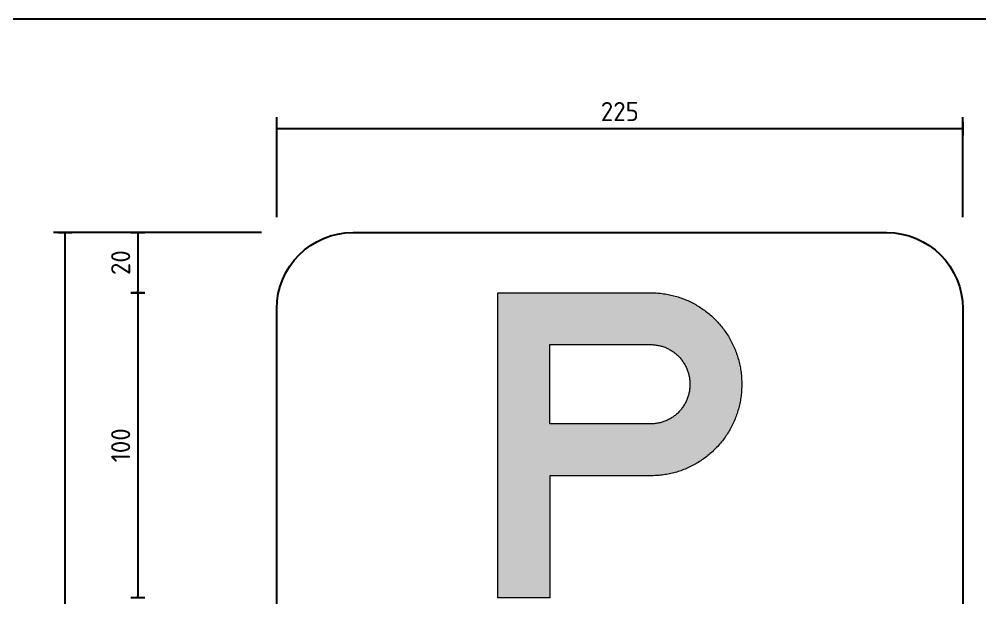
# Model space of a CAD drawing. Header units: millimetres. Extents: x 0 to 420, y 0 to 297.
# Drawn here: x 197.9 to 323.9, y 216.6 to 292.5 of the extents above; entities that cross this region are included whole.
import ezdxf
from ezdxf.enums import TextEntityAlignment as Align

# ---------------------------------------------------------------- set-up
doc = ezdxf.new("R2010")
doc.units = ezdxf.units.MM
doc.header["$MEASUREMENT"] = 0
doc.layers.add('GREEN', color=7, linetype='Continuous', true_color=0x00693c)
for name, color, linetype in [('L35', 3, 'Continuous'), ('T25', 1, 'Continuous'), ('TBLK18', 4, 'Continuous'), ('TBLK25', 1, 'Continuous'), ('TBLK35', 3, 'Continuous'), ('TBLK50', 7, 'Continuous')]:
    doc.layers.add(name, color=color, linetype=linetype)
doc.styles.add('iso', font='iso3098b.shx')
doc.dimstyles.new('signsdim', dxfattribs={"dimtxt": 2.5, "dimasz": 0.2, "dimexe": 1.5, "dimexo": 2, "dimgap": 1, "dimtad": 1, "dimlfac": 2.5, "dimrnd": 1, "dimtxsty": 'iso', "dimblk": 'sgndim', "dimcen": 2.5, "dimse2": 1, "dimadec": 0, "dimazin": 0, "dimtfac": 1, "dimtix": 1, "dimtmove": 0, "dimatfit": 3, "dimfxl": 1, "dimarcsym": 0})

# ---------------------------------------------------------------- blocks, each defined once
blk = doc.blocks.new('A3BBLK')
at = {"layer": 'TBLK50'}
blk.add_line((415.5, 292.5), (13, 292.5), dxfattribs=at)
blk = doc.blocks.new('title block')
blk.add_blockref('A3BBLK', (0, 0))
at = {"layer": 'TBLK18', "style": 'iso'}
blk.add_attdef('MR_DIRECTORATE', text='', height=1.5, dxfattribs=at).set_placement((381.5, 67.12), align=Align.CENTER)
for tag, p in [('STREET_NAME', (355.51, 61.1)), ('SUBURB_POSTCODE', (388.49, 61.1)), ('TELEPHONE_NO.', (368.31, 58.84)), ('FAX_NO.', (393.56, 58.84))]:
    blk.add_attdef(tag, p, '', height=1.5, dxfattribs=at)
at = {"layer": 'TBLK25', "style": 'iso'}
for tag, height, p in [('MR_BRANCH', 2, (381.5, 64.2)), ('ROAD_SECTION', 1.75, (384.5, 29.16)), ('SLK', 1.75, (384.5, 26.11)), ('CHAINAGE', 1.75, (384.5, 19.21))]:
    blk.add_attdef(tag, text='', height=height, dxfattribs=at).set_placement(p, align=Align.CENTER)
for tag, p, height in [('FILE_NUMBER', (371.77, 53.24), 2.5), ('DESIGNED_/_DRAWN', (371.77, 48.49), 2), ('VERIFIED', (371.77, 43.49), 2), ('APPROVED', (371.77, 38.49), 2), ('LOCAL_AUTHORITY', (370.48, 16.73), 1.25)]:
    blk.add_attdef(tag, p, '', height=height, dxfattribs=at)
at = {"layer": 'TBLK35', "style": 'iso', "width": 0.9}
for tag, p in [('ROAD_PROJECT&NUMBER', (384.5, 32.23)), ('DRAWING_DESCRIPTION', (384.5, 22.29))]:
    blk.add_attdef(tag, text='', height=2.5, dxfattribs=at).set_placement(p, align=Align.CENTER)
at = {"layer": 'TBLK50', "style": 'iso'}
blk.add_attdef('DRG_NUMBER', (356.8, 6.02), '', height=5, dxfattribs=at)
blk = doc.blocks.new('sgndim')
for p, q in [((0, 0), (-1, 0)), ((0, 4.5), (0, -4.5))]:
    blk.add_line(p, q)
blk = doc.blocks.new('*D24')
at = {"layer": 'DEFPOINTS', "color": 0}
for p in [(321.68, 278.15), (231.68, 264.53), (321.68, 264.53)]:
    blk.add_point(p, dxfattribs=at)
at = {"layer": 'T25', "color": 0, "lineweight": -2}
for p, q in [((231.68, 266.53), (231.68, 279.65)), ((321.68, 266.53), (321.68, 279.65)), ((231.88, 278.15), (321.48, 278.15))]:
    blk.add_line(p, q, dxfattribs=at)
at = {"layer": 'T25', "color": 0, "lineweight": -2, "xscale": 0.2, "yscale": 0.2, "zscale": 0.2, "rotation": 180}
blk.add_blockref('sgndim', (231.68, 278.15), dxfattribs=at)
at = {"layer": 'T25', "color": 0, "lineweight": -2, "xscale": 0.2, "yscale": 0.2, "zscale": 0.2}
blk.add_blockref('sgndim', (321.68, 278.15), dxfattribs=at)
at = {"layer": 'T25', "color": 0, "insert": (276.68, 280.4), "char_height": 2.5, "attachment_point": 5, "style": 'iso'}
blk.add_mtext('225', dxfattribs=at)
blk = doc.blocks.new('*D32')
at = {"layer": 'DEFPOINTS', "color": 0}
for p in [(231.68, 256.63), (213.45, 216.63), (231.68, 216.63)]:
    blk.add_point(p, dxfattribs=at)
at = {"layer": 'T25', "color": 0, "lineweight": -2}
blk.add_line((213.45, 256.43), (213.45, 216.83), dxfattribs=at)
at = {"layer": 'T25', "color": 0, "lineweight": -2, "xscale": 0.2, "yscale": 0.2, "zscale": 0.2}
for p, rotation in [((213.45, 256.63), 90), ((213.45, 216.63), 270)]:
    blk.add_blockref('sgndim', p, dxfattribs=dict(at, rotation=rotation))
at = {"layer": 'T25', "color": 0, "insert": (211.2, 236.63), "char_height": 2.5, "attachment_point": 5, "rotation": 90, "style": 'iso'}
blk.add_mtext('100', dxfattribs=at)
blk = doc.blocks.new('*D33')
at = {"layer": 'DEFPOINTS', "color": 0}
for p in [(231.68, 264.53), (213.45, 256.63), (231.68, 256.63)]:
    blk.add_point(p, dxfattribs=at)
at = {"layer": 'T25', "color": 0, "lineweight": -2}
for p, q in [((229.68, 264.53), (211.95, 264.53)), ((213.45, 264.33), (213.45, 256.83))]:
    blk.add_line(p, q, dxfattribs=at)
at = {"layer": 'T25', "color": 0, "lineweight": -2, "xscale": 0.2, "yscale": 0.2, "zscale": 0.2}
for p, rotation in [((213.45, 264.53), 90), ((213.45, 256.63), 270)]:
    blk.add_blockref('sgndim', p, dxfattribs=dict(at, rotation=rotation))
at = {"layer": 'T25', "color": 0, "insert": (211.2, 260.58), "char_height": 2.5, "attachment_point": 5, "rotation": 90, "style": 'iso'}
blk.add_mtext('20', dxfattribs=at)
blk = doc.blocks.new('*D46')
at = {"layer": 'DEFPOINTS', "color": 0}
for p in [(223.86, 264.53), (203.88, 84.53), (223.86, 84.53)]:
    blk.add_point(p, dxfattribs=at)
at = {"layer": 'T25', "color": 0, "lineweight": -2}
for p, q in [((221.86, 264.53), (202.38, 264.53)), ((203.88, 264.33), (203.88, 84.73)), ((221.86, 84.53), (202.38, 84.53))]:
    blk.add_line(p, q, dxfattribs=at)
at = {"layer": 'T25', "color": 0, "lineweight": -2, "xscale": 0.2, "yscale": 0.2, "zscale": 0.2}
for p, rotation in [((203.88, 264.53), 90), ((203.88, 84.53), 270)]:
    blk.add_blockref('sgndim', p, dxfattribs=dict(at, rotation=rotation))
at = {"layer": 'T25', "color": 0, "insert": (201.63, 174.53), "char_height": 2.5, "attachment_point": 5, "rotation": 90, "style": 'iso'}
blk.add_mtext('450', dxfattribs=at)

msp = doc.modelspace()

# ---------------------------------------------------------------- hatches: boundary and pattern name
at = {"layer": 'GREEN'}
h = msp.add_hatch(color=256, dxfattribs=at)
h.paths.add_polyline_path([(280.68, 249.8304), (280.8077, 249.8304), (280.9434, 249.8304), (281.0711, 249.8224), (281.1988, 249.8065), (281.3265, 249.7905), (281.4542, 249.7745), (281.5819, 249.7586), (281.7096, 249.7346), (281.8373, 249.7027), (281.965, 249.6788), (282.0927, 249.6468), (282.2124, 249.6069), (282.3401, 249.567), (282.4599, 249.5271), (282.5796, 249.4792), (282.6993, 249.4313), (282.819, 249.3755), (282.9388, 249.3276), (283.0585, 249.2637), (283.1702, 249.2079), (283.282, 249.144), (283.3937, 249.0802), (283.5055, 249.0083), (283.6172, 248.9365), (283.721, 248.8646), (283.8247, 248.7848), (283.9285, 248.705), (284.0243, 248.6252), (284.128, 248.5374), (284.2238, 248.4496), (284.3196, 248.3618), (284.4074, 248.274), (284.4952, 248.1782), (284.583, 248.0825), (284.6708, 247.9787), (284.7506, 247.8829), (284.8304, 247.7792), (284.9102, 247.6754), (284.982, 247.5637), (285.0539, 247.4599), (285.1257, 247.3481), (285.1896, 247.2364), (285.2534, 247.1247), (285.3093, 247.0129), (285.3731, 246.8932), (285.421, 246.7735), (285.4769, 246.6538), (285.5248, 246.534), (285.5727, 246.4143), (285.6126, 246.2946), (285.6525, 246.1669), (285.6924, 246.0392), (285.7243, 245.9194), (285.7483, 245.7917), (285.7802, 245.664), (285.8041, 245.5363), (285.8201, 245.4086), (285.8361, 245.2809), (285.852, 245.1532), (285.868, 245.0175), (285.868, 244.8898), (285.876, 244.7621), (285.876, 244.6344), (285.876, 244.4987), (285.868, 244.371), (285.868, 244.2433), (285.852, 244.1156), (285.8361, 243.9879), (285.8201, 243.8522), (285.8041, 243.7245), (285.7802, 243.5968), (285.7483, 243.4691), (285.7243, 243.3494), (285.6924, 243.2217), (285.6525, 243.094), (285.6126, 242.9742), (285.5727, 242.8465), (285.5248, 242.7268), (285.4769, 242.6071), (285.421, 242.4874), (285.3731, 242.3676), (285.3093, 242.2559), (285.2534, 242.1362), (285.1896, 242.0244), (285.1257, 241.9127), (285.0539, 241.801), (284.982, 241.6972), (284.9102, 241.5934), (284.8304, 241.4817), (284.7506, 241.3859), (284.6708, 241.2822), (284.583, 241.1864), (284.4952, 241.0906), (284.4074, 240.9948), (284.3196, 240.899), (284.2238, 240.8112), (284.128, 240.7234), (284.0243, 240.6436), (283.9285, 240.5558), (283.8247, 240.476), (283.721, 240.4042), (283.6172, 240.3244), (283.5055, 240.2525), (283.3937, 240.1887), (283.282, 240.1168), (283.1702, 240.061), (283.0585, 239.9971), (282.9388, 239.9412), (282.819, 239.8854), (282.6993, 239.8295), (282.5796, 239.7816), (282.4599, 239.7417), (282.3401, 239.6938), (282.2124, 239.6539), (282.0927, 239.622), (281.965, 239.5901), (281.8373, 239.5581), (281.7096, 239.5342), (281.5819, 239.5102), (281.4542, 239.4863), (281.3265, 239.4703), (281.1988, 239.4544), (281.0711, 239.4464), (280.9434, 239.4384), (280.8077, 239.4304), (280.68, 239.4304), (267.4864, 239.4304), (267.4864, 249.8304)], flags=16)
h.paths.add_polyline_path([(280.68, 256.6307), (280.8715, 256.6307), (281.0711, 256.6307), (281.2626, 256.6227), (281.4542, 256.6068), (281.6537, 256.5988), (281.8453, 256.5828), (282.0368, 256.5589), (282.2284, 256.5349), (282.4279, 256.511), (282.6195, 256.487), (282.8111, 256.4471), (283.0026, 256.4152), (283.1942, 256.3753), (283.3777, 256.3354), (283.5693, 256.2875), (283.7609, 256.2476), (283.9444, 256.1917), (284.136, 256.1359), (284.3196, 256.08), (284.5031, 256.0241), (284.6867, 255.9603), (284.8703, 255.8964), (285.0539, 255.8246), (285.2375, 255.7527), (285.413, 255.6809), (285.5886, 255.6011), (285.7722, 255.5213), (285.9478, 255.4335), (286.1154, 255.3537), (286.291, 255.2579), (286.4666, 255.1701), (286.6342, 255.0743), (286.8018, 254.9785), (286.9695, 254.8748), (287.1371, 254.771), (287.2967, 254.6673), (287.4563, 254.5635), (287.616, 254.4517), (287.7756, 254.34), (287.9352, 254.2203), (288.0869, 254.1006), (288.2385, 253.9808), (288.3902, 253.8611), (288.5338, 253.7334), (288.6855, 253.6057), (288.8292, 253.47), (288.9728, 253.3423), (289.1085, 253.2066), (289.2442, 253.063), (289.3799, 252.9273), (289.5156, 252.7836), (289.6433, 252.6399), (289.771, 252.4963), (289.8987, 252.3446), (290.0264, 252.193), (290.1461, 252.0413), (290.2658, 251.8897), (290.3776, 251.73), (290.4893, 251.5704), (290.6011, 251.4108), (290.7128, 251.2511), (290.8166, 251.0915), (290.9203, 250.9239), (291.0161, 250.7563), (291.1199, 250.5887), (291.2156, 250.4211), (291.3034, 250.2455), (291.3912, 250.0778), (291.479, 249.9023), (291.5589, 249.7267), (291.6467, 249.5431), (291.7185, 249.3675), (291.7983, 249.1919), (291.8701, 249.0083), (291.934, 248.8247), (291.9978, 248.6412), (292.0617, 248.4576), (292.1255, 248.274), (292.1814, 248.0904), (292.2373, 247.8989), (292.2852, 247.7153), (292.3331, 247.5237), (292.381, 247.3322), (292.4209, 247.1406), (292.4608, 246.9571), (292.4927, 246.7655), (292.5246, 246.5739), (292.5566, 246.3744), (292.5805, 246.1828), (292.6044, 245.9913), (292.6204, 245.7997), (292.6364, 245.6002), (292.6523, 245.4086), (292.6603, 245.2171), (292.6683, 245.0175), (292.6683, 244.826), (292.6763, 244.6344), (292.6683, 244.4349), (292.6683, 244.2433), (292.6603, 244.0518), (292.6523, 243.8522), (292.6364, 243.6607), (292.6204, 243.4691), (292.6044, 243.2696), (292.5805, 243.078), (292.5566, 242.8864), (292.5246, 242.6949), (292.4927, 242.5033), (292.4608, 242.3118), (292.4209, 242.1202), (292.381, 241.9287), (292.3331, 241.7371), (292.2852, 241.5535), (292.2373, 241.362), (292.1814, 241.1784), (292.1255, 240.9868), (292.0617, 240.8033), (291.9978, 240.6197), (291.934, 240.4361), (291.8701, 240.2525), (291.7983, 240.0769), (291.7185, 239.8934), (291.6467, 239.7178), (291.5589, 239.5422), (291.479, 239.3666), (291.3912, 239.191), (291.3034, 239.0154), (291.2156, 238.8478), (291.1199, 238.6722), (291.0161, 238.5046), (290.9203, 238.337), (290.8166, 238.1773), (290.7128, 238.0097), (290.6011, 237.8501), (290.4893, 237.6904), (290.3776, 237.5308), (290.2658, 237.3792), (290.1461, 237.2195), (290.0264, 237.0679), (289.8987, 236.9162), (289.771, 236.7726), (289.6433, 236.6209), (289.5156, 236.4772), (289.3799, 236.3336), (289.2442, 236.1979), (289.1085, 236.0622), (288.9728, 235.9265), (288.8292, 235.7908), (288.6855, 235.6631), (288.5338, 235.5354), (288.3902, 235.4077), (288.2385, 235.28), (288.0869, 235.1603), (287.9352, 235.0406), (287.7756, 234.9288), (287.616, 234.8171), (287.4563, 234.7053), (287.2967, 234.5936), (287.1371, 234.4898), (286.9695, 234.3861), (286.8018, 234.2903), (286.6342, 234.1865), (286.4666, 234.0908), (286.291, 234.003), (286.1154, 233.9152), (285.9478, 233.8274), (285.7722, 233.7396), (285.5886, 233.6598), (285.413, 233.5879), (285.2375, 233.5081), (285.0539, 233.4363), (284.8703, 233.3724), (284.6867, 233.3006), (284.5031, 233.2447), (284.3196, 233.1809), (284.136, 233.125), (283.9444, 233.0691), (283.7609, 233.0212), (283.5693, 232.9733), (283.3777, 232.9254), (283.1942, 232.8855), (283.0026, 232.8456), (282.8111, 232.8137), (282.6195, 232.7818), (282.4279, 232.7499), (282.2284, 232.7259), (282.0368, 232.702), (281.8453, 232.686), (281.6537, 232.67), (281.4542, 232.6541), (281.2626, 232.6461), (281.0711, 232.6381), (280.8715, 232.6301), (280.68, 232.6301), (267.4864, 232.6301), (267.4864, 216.6351), (260.6941, 216.6351), (260.6941, 256.6307)])

# ---------------------------------------------------------------- linework, layer by layer
at = {"layer": 'GREEN', "lineweight": 0}
for points in [[(280.68, 256.6307), (280.8715, 256.6307), (281.0711, 256.6307), (281.2626, 256.6227), (281.4542, 256.6068), (281.6537, 256.5988), (281.8453, 256.5828), (282.0368, 256.5589), (282.2284, 256.5349), (282.4279, 256.511), (282.6195, 256.487), (282.8111, 256.4471), (283.0026, 256.4152), (283.1942, 256.3753), (283.3777, 256.3354), (283.5693, 256.2875), (283.7609, 256.2476), (283.9444, 256.1917), (284.136, 256.1359), (284.3196, 256.08), (284.5031, 256.0241), (284.6867, 255.9603), (284.8703, 255.8964), (285.0539, 255.8246), (285.2375, 255.7527), (285.413, 255.6809), (285.5886, 255.6011), (285.7722, 255.5213), (285.9478, 255.4335), (286.1154, 255.3537), (286.291, 255.2579), (286.4666, 255.1701), (286.6342, 255.0743), (286.8018, 254.9785), (286.9695, 254.8748), (287.1371, 254.771), (287.2967, 254.6673), (287.4563, 254.5635), (287.616, 254.4517), (287.7756, 254.34), (287.9352, 254.2203), (288.0869, 254.1006), (288.2385, 253.9808), (288.3902, 253.8611), (288.5338, 253.7334), (288.6855, 253.6057), (288.8292, 253.47), (288.9728, 253.3423), (289.1085, 253.2066), (289.2442, 253.063), (289.3799, 252.9273), (289.5156, 252.7836), (289.6433, 252.6399), (289.771, 252.4963), (289.8987, 252.3446), (290.0264, 252.193), (290.1461, 252.0413), (290.2658, 251.8897), (290.3776, 251.73), (290.4893, 251.5704), (290.6011, 251.4108), (290.7128, 251.2511), (290.8166, 251.0915), (290.9203, 250.9239), (291.0161, 250.7563), (291.1199, 250.5887), (291.2156, 250.4211), (291.3034, 250.2455), (291.3912, 250.0778), (291.479, 249.9023), (291.5589, 249.7267), (291.6467, 249.5431), (291.7185, 249.3675), (291.7983, 249.1919), (291.8701, 249.0083), (291.934, 248.8247), (291.9978, 248.6412), (292.0617, 248.4576), (292.1255, 248.274), (292.1814, 248.0904), (292.2373, 247.8989), (292.2852, 247.7153), (292.3331, 247.5237), (292.381, 247.3322), (292.4209, 247.1406), (292.4608, 246.9571), (292.4927, 246.7655), (292.5246, 246.5739), (292.5566, 246.3744), (292.5805, 246.1828), (292.6044, 245.9913), (292.6204, 245.7997), (292.6364, 245.6002), (292.6523, 245.4086), (292.6603, 245.2171), (292.6683, 245.0175), (292.6683, 244.826), (292.6763, 244.6344), (292.6683, 244.4349), (292.6683, 244.2433), (292.6603, 244.0518), (292.6523, 243.8522), (292.6364, 243.6607), (292.6204, 243.4691), (292.6044, 243.2696), (292.5805, 243.078), (292.5566, 242.8864), (292.5246, 242.6949), (292.4927, 242.5033), (292.4608, 242.3118), (292.4209, 242.1202), (292.381, 241.9287), (292.3331, 241.7371), (292.2852, 241.5535), (292.2373, 241.362), (292.1814, 241.1784), (292.1255, 240.9868), (292.0617, 240.8033), (291.9978, 240.6197), (291.934, 240.4361), (291.8701, 240.2525), (291.7983, 240.0769), (291.7185, 239.8934), (291.6467, 239.7178), (291.5589, 239.5422), (291.479, 239.3666), (291.3912, 239.191), (291.3034, 239.0154), (291.2156, 238.8478), (291.1199, 238.6722), (291.0161, 238.5046), (290.9203, 238.337), (290.8166, 238.1773), (290.7128, 238.0097), (290.6011, 237.8501), (290.4893, 237.6904), (290.3776, 237.5308), (290.2658, 237.3792), (290.1461, 237.2195), (290.0264, 237.0679), (289.8987, 236.9162), (289.771, 236.7726), (289.6433, 236.6209), (289.5156, 236.4772), (289.3799, 236.3336), (289.2442, 236.1979), (289.1085, 236.0622), (288.9728, 235.9265), (288.8292, 235.7908), (288.6855, 235.6631), (288.5338, 235.5354), (288.3902, 235.4077), (288.2385, 235.28), (288.0869, 235.1603), (287.9352, 235.0406), (287.7756, 234.9288), (287.616, 234.8171), (287.4563, 234.7053), (287.2967, 234.5936), (287.1371, 234.4898), (286.9695, 234.3861), (286.8018, 234.2903), (286.6342, 234.1865), (286.4666, 234.0908), (286.291, 234.003), (286.1154, 233.9152), (285.9478, 233.8274), (285.7722, 233.7396), (285.5886, 233.6598), (285.413, 233.5879), (285.2375, 233.5081), (285.0539, 233.4363), (284.8703, 233.3724), (284.6867, 233.3006), (284.5031, 233.2447), (284.3196, 233.1809), (284.136, 233.125), (283.9444, 233.0691), (283.7609, 233.0212), (283.5693, 232.9733), (283.3777, 232.9254), (283.1942, 232.8855), (283.0026, 232.8456), (282.8111, 232.8137), (282.6195, 232.7818), (282.4279, 232.7499), (282.2284, 232.7259), (282.0368, 232.702), (281.8453, 232.686), (281.6537, 232.67), (281.4542, 232.6541), (281.2626, 232.6461), (281.0711, 232.6381), (280.8715, 232.6301), (280.68, 232.6301), (267.4864, 232.6301), (267.4864, 216.6351), (260.6941, 216.6351), (260.6941, 256.6307)], [(280.68, 249.8304), (280.8077, 249.8304), (280.9434, 249.8304), (281.0711, 249.8224), (281.1988, 249.8065), (281.3265, 249.7905), (281.4542, 249.7745), (281.5819, 249.7586), (281.7096, 249.7346), (281.8373, 249.7027), (281.965, 249.6788), (282.0927, 249.6468), (282.2124, 249.6069), (282.3401, 249.567), (282.4599, 249.5271), (282.5796, 249.4792), (282.6993, 249.4313), (282.819, 249.3755), (282.9388, 249.3276), (283.0585, 249.2637), (283.1702, 249.2079), (283.282, 249.144), (283.3937, 249.0802), (283.5055, 249.0083), (283.6172, 248.9365), (283.721, 248.8646), (283.8247, 248.7848), (283.9285, 248.705), (284.0243, 248.6252), (284.128, 248.5374), (284.2238, 248.4496), (284.3196, 248.3618), (284.4074, 248.274), (284.4952, 248.1782), (284.583, 248.0825), (284.6708, 247.9787), (284.7506, 247.8829), (284.8304, 247.7792), (284.9102, 247.6754), (284.982, 247.5637), (285.0539, 247.4599), (285.1257, 247.3481), (285.1896, 247.2364), (285.2534, 247.1247), (285.3093, 247.0129), (285.3731, 246.8932), (285.421, 246.7735), (285.4769, 246.6538), (285.5248, 246.534), (285.5727, 246.4143), (285.6126, 246.2946), (285.6525, 246.1669), (285.6924, 246.0392), (285.7243, 245.9194), (285.7483, 245.7917), (285.7802, 245.664), (285.8041, 245.5363), (285.8201, 245.4086), (285.8361, 245.2809), (285.852, 245.1532), (285.868, 245.0175), (285.868, 244.8898), (285.876, 244.7621), (285.876, 244.6344), (285.876, 244.4987), (285.868, 244.371), (285.868, 244.2433), (285.852, 244.1156), (285.8361, 243.9879), (285.8201, 243.8522), (285.8041, 243.7245), (285.7802, 243.5968), (285.7483, 243.4691), (285.7243, 243.3494), (285.6924, 243.2217), (285.6525, 243.094), (285.6126, 242.9742), (285.5727, 242.8465), (285.5248, 242.7268), (285.4769, 242.6071), (285.421, 242.4874), (285.3731, 242.3676), (285.3093, 242.2559), (285.2534, 242.1362), (285.1896, 242.0244), (285.1257, 241.9127), (285.0539, 241.801), (284.982, 241.6972), (284.9102, 241.5934), (284.8304, 241.4817), (284.7506, 241.3859), (284.6708, 241.2822), (284.583, 241.1864), (284.4952, 241.0906), (284.4074, 240.9948), (284.3196, 240.899), (284.2238, 240.8112), (284.128, 240.7234), (284.0243, 240.6436), (283.9285, 240.5558), (283.8247, 240.476), (283.721, 240.4042), (283.6172, 240.3244), (283.5055, 240.2525), (283.3937, 240.1887), (283.282, 240.1168), (283.1702, 240.061), (283.0585, 239.9971), (282.9388, 239.9412), (282.819, 239.8854), (282.6993, 239.8295), (282.5796, 239.7816), (282.4599, 239.7417), (282.3401, 239.6938), (282.2124, 239.6539), (282.0927, 239.622), (281.965, 239.5901), (281.8373, 239.5581), (281.7096, 239.5342), (281.5819, 239.5102), (281.4542, 239.4863), (281.3265, 239.4703), (281.1988, 239.4544), (281.0711, 239.4464), (280.9434, 239.4384), (280.8077, 239.4304), (280.68, 239.4304), (267.4864, 239.4304), (267.4864, 249.8304)]]:
    msp.add_lwpolyline(points, close=True, dxfattribs=at)
at = {"layer": 'L35'}
msp.add_lwpolyline([(231.6787, 94.5304), (231.6787, 254.5304, -0.41421356), (241.6787, 264.5304), (311.6787, 264.5304, -0.41421356), (321.6787, 254.5304), (321.6787, 94.5304, -0.41421356), (311.6787, 84.5304), (241.6787, 84.5304, -0.41421356)], format="xyb", close=True, dxfattribs=at)

# ---------------------------------------------------------------- block references
at = {"color": 1}
msp.add_blockref('title block', (0, 0), dxfattribs=at)

# ---------------------------------------------------------------- dimensions: what is measured, and where the dimension line sits
at = {"layer": 'T25'}
dim = msp.add_linear_dim(base=(321.6787, 278.1539), p1=(231.6787, 264.5304), p2=(321.6787, 264.5304), dimstyle='signsdim', override={"dimse2": 0}, dxfattribs=at)
dim.commit()
dim.dimension.update_dxf_attribs({"geometry": '*D24', "text_midpoint": (276.6787, 280.4039)})
for base, p1, p2, override, picture, middle in [((203.8761, 84.5304), (223.8626, 264.5304), (223.8626, 84.5304), {"dimse2": 0}, '*D46', (201.6261, 174.5304)), ((213.4482, 216.6304), (231.6787, 256.6304), (231.6787, 216.6304), {"dimse1": 1}, '*D32', (211.1982, 236.6304))]:
    dim = msp.add_linear_dim(base=base, p1=p1, p2=p2, angle=90, dimstyle='signsdim', override=override, dxfattribs=at)
    dim.commit()
    dim.dimension.update_dxf_attribs({"geometry": picture, "text_midpoint": middle})
dim = msp.add_linear_dim(base=(213.4482, 256.6304), p1=(231.6787, 264.5304), p2=(231.6787, 256.6304), angle=90, dimstyle='signsdim', dxfattribs=at)
dim.commit()
dim.dimension.update_dxf_attribs({"geometry": '*D33', "text_midpoint": (211.1982, 260.5804)})

doc.saveas('drawing.dxf')
